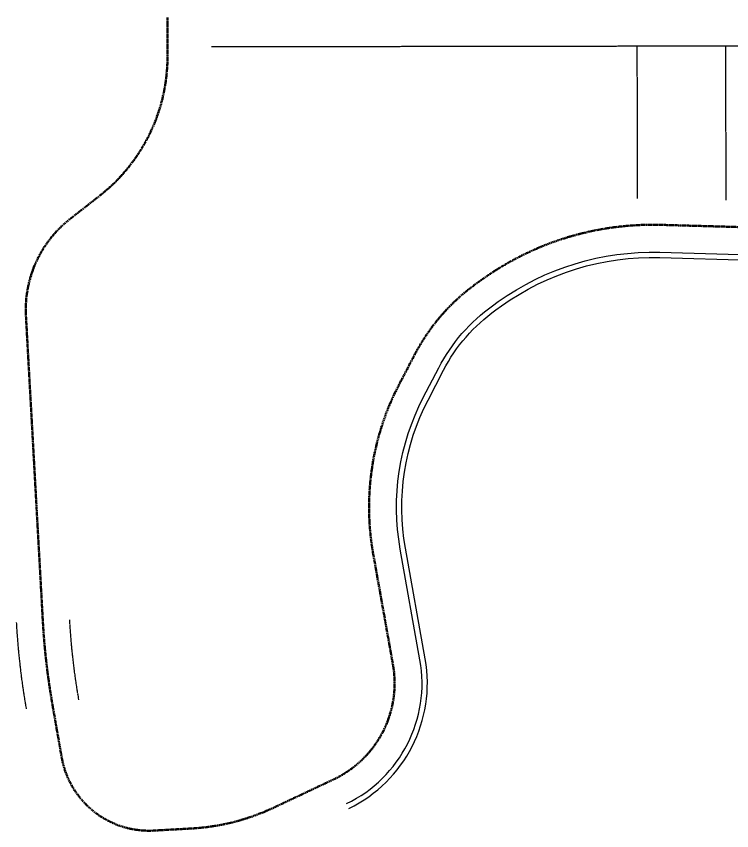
# Model space of a CAD drawing. Header units: metres. Extents: x 2434713 to 2437276, y 412026 to 418243.
# Drawn here: x 2435008 to 2435816, y 412026 to 412946 of the extents above; entities that cross this region are included whole.
import ezdxf

# ---------------------------------------------------------------- set-up
doc = ezdxf.new("R2010")
doc.units = ezdxf.units.M
for name, pattern in [('RES_SURVEY$0$CENTER', [2, 1.25, -0.25, 0.25, -0.25]), ('RES_SURVEY$0$DASHED', [0.75, 0.5, -0.25]), ('RES_SURVEY$0$LEDG_ROW', [1.65, 1.5, -0.15])]:
    doc.linetypes.add(name, pattern=pattern)
for name, color, linetype in [('E-SW', 6, 'Continuous'), ('RES_SURVEY$0$E-LOTLINE', 1, 'RES_SURVEY$0$DASHED'), ('RES_SURVEY$0$E-ROW', 7, 'RES_SURVEY$0$LEDG_ROW')]:
    doc.layers.add(name, color=color, linetype=linetype)
doc.layers.add('RES_SURVEY$0$P-CL', color=7, linetype='RES_SURVEY$0$CENTER', lineweight=50, true_color=0xc2cc0000)

msp = doc.modelspace()

# ---------------------------------------------------------------- linework, layer by layer
at = {"layer": 'E-SW', "flags": 128}
for points in [[(2435383.78, 412051.55, 0.335794), (2435469.89, 412220.37), (2435447.6, 412345.48, -0.165146), (2435473.05, 412512.68), (2435490.44, 412546.21, -0.118382), (2435549.47, 412614.32), (2435555.83, 412618.87, -0.163693), (2435734.52, 412673.47), (2435940.14, 412667.72, 0.422885), (2436080.97, 412804.88), (2436080.81, 412911.78)], [(2435381.22, 412056.98, 0.335679), (2435463.98, 412219.32), (2435441.7, 412344.43, -0.165146), (2435467.73, 412515.44), (2435485.12, 412548.97, -0.118382), (2435545.98, 412619.2), (2435552.34, 412623.75, -0.163693), (2435734.69, 412679.47), (2435940.31, 412673.72, 0.422885), (2436074.97, 412804.87), (2436074.82, 412905.77)]]:
    msp.add_lwpolyline(points, format="xyb", dxfattribs=at)
at = {"layer": 'RES_SURVEY$0$E-LOTLINE'}
for p, q in [((2435708.86, 412912.44), (2435709.05, 412740.17)), ((2435808.86, 412912.59), (2435809.05, 412738.41))]:
    msp.add_line(p, q, dxfattribs=at)
at = {"layer": 'RES_SURVEY$0$E-ROW'}
msp.add_line((2435228.83, 412911.7), (2435993.81, 412912.88), dxfattribs=at)
for radius in [770, 830]:
    msp.add_arc((2435837.12, 412307.14), radius, 183.16603, 189.94349, dxfattribs=at)
at = {"layer": 'RES_SURVEY$0$P-CL', "flags": 128}
msp.add_lwpolyline([(2436043.75, 412945.96), (2436043.98, 412804.82, -0.422885), (2435941.18, 412704.7), (2435735.55, 412710.45, 0.163693), (2435534.3, 412648.96), (2435527.94, 412644.4, 0.118382), (2435457.6, 412563.24), (2435440.21, 412529.7, 0.165146), (2435411.18, 412338.99), (2435433.47, 412213.88, -0.338701), (2435366.52, 412084.3), (2435298.83, 412052.37, -0.09668), (2435205.97, 412028.85), (2435163.66, 412026.51, -0.379977), (2435059.64, 412109.09), (2435049.13, 412169, -0.029581), (2435038.34, 412262.96), (2435019.28, 412607.46, -0.244921), (2435068.84, 412716.91), (2435102.47, 412743.3, 0.230617), (2435179.02, 412900.87), (2435178.97, 412944.56)], format="xyb", dxfattribs=at)

doc.saveas('drawing.dxf')
